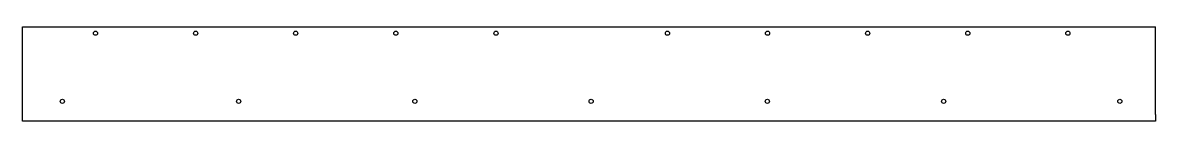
# Model space of a CAD drawing. Extents: x 0 to 67.9, y 0 to 5.6.
import ezdxf

# ---------------------------------------------------------------- set-up
doc = ezdxf.new("R2010")
doc.units = 0
doc.header["$LTSCALE"] = 1.21
doc.layers.get('0').update_dxf_attribs({"linetype": 'CONTINUOUS'})
doc.layers.add('DTM_AXES', color=7, linetype='CONTINUOUS')
doc.layers.add('DTM_SURFS', color=7, linetype='CONTINUOUS')

msp = doc.modelspace()

# ---------------------------------------------------------------- linework, layer by layer
at = {"color": 3, "linetype": 'CONTINUOUS'}
for p, q in [((0, 0.473), (0, 1.843)), ((67.88, 0.473), (67.88, 1.843)), ((0, 0), (0, 0.399)), ((67.88, 0), (0, 0)), ((67.88, 0.399), (67.88, 0))]:
    msp.add_line(p, q, dxfattribs=at)
at = {"layer": 'DTM_AXES', "color": 3, "linetype": 'CONTINUOUS'}
for p, q in [((0, 3.639), (0, 3.713)), ((67.88, 3.639), (67.88, 3.713)), ((0, 2.306), (0, 2.38)), ((67.88, 2.306), (67.88, 2.38)), ((0, 1.843), (0, 1.917)), ((67.88, 1.843), (67.88, 1.917)), ((0, 0.399), (0, 0.473)), ((67.88, 0.399), (67.88, 0.473))]:
    msp.add_line(p, q, dxfattribs=at)
for centre in [(4.365, 5.243), (10.365, 5.243), (16.365, 5.243), (22.365, 5.243), (28.365, 5.243), (38.64, 5.243), (44.64, 5.243), (50.64, 5.243), (56.64, 5.243), (62.64, 5.243), (2.38, 1.183), (12.942, 1.183), (23.504, 1.183), (34.066, 1.183), (44.629, 1.183), (55.191, 1.183), (65.753, 1.183)]:
    msp.add_circle(centre, 0.125, dxfattribs=at)
at = {"layer": 'DTM_SURFS', "color": 3, "linetype": 'CONTINUOUS'}
for p, q in [((0, 3.713), (0, 5.623)), ((0, 5.623), (67.88, 5.623)), ((67.88, 3.713), (67.88, 5.623)), ((0, 2.38), (0, 3.639)), ((67.88, 2.38), (67.88, 3.639)), ((0, 1.917), (0, 2.306)), ((67.88, 1.917), (67.88, 2.306))]:
    msp.add_line(p, q, dxfattribs=at)

doc.saveas('drawing.dxf')
